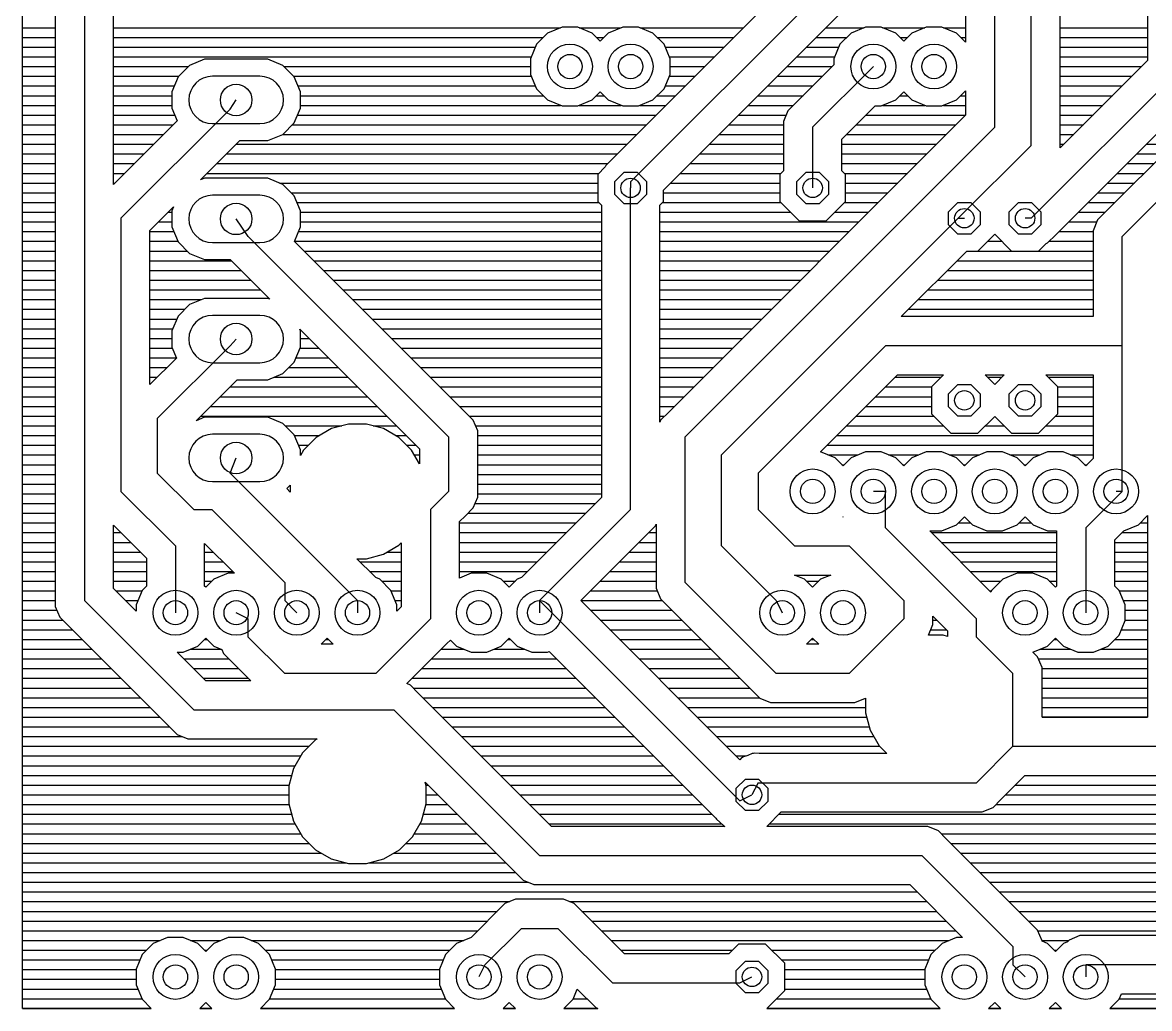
# Model space of a CAD drawing. Extents: x 1 to 104, y 1 to 79.
# Drawn here: x 1.22 to 48.39, y 1.22 to 42.48 of the extents above; entities that cross this region are included whole.
import ezdxf

# ---------------------------------------------------------------- set-up
doc = ezdxf.new("R2010")
doc.units = 0
for name, color, linetype in [('16', 174, 'CONTINUOUS'), ('17', 94, 'CONTINUOUS'), ('44', 250, 'CONTINUOUS')]:
    doc.layers.add(name, color=color, linetype=linetype)

# ---------------------------------------------------------------- blocks, each defined once
blk = doc.blocks.new('ROUNDP')
blk.add_circle((0, 0), 0.5)
blk = doc.blocks.new('OCTAGONP')
blk.add_lwpolyline([(-0.5, -0.2071), (-0.5, 0.2071), (-0.2071, 0.5), (0.2071, 0.5), (0.5, 0.2071), (0.5, -0.2071), (0.2071, -0.5), (-0.2071, -0.5)], close=True)
blk = doc.blocks.new('LONGP100')
blk.add_lwpolyline([(-0.5, -0.5), (0.5, -0.5, 1), (0.5, 0.5), (-0.5, 0.5, 1)], format="xyb", close=True)

msp = doc.modelspace()

# ---------------------------------------------------------------- linework, layer by layer
at = {"layer": '16'}
for p, q in [((1.2192, 1.2192), (1.2192, 78.7808)), ((2.5908, 68.8225), (2.5908, 18.0455)), ((3.81, 68.58), (3.81, 18.288)), ((5.0292, 35.7094), (5.0292, 68.075)), ((48.3108, 54.7643), (48.3108, 40.891)), ((40.6908, 54.3445), (40.6908, 41.6541)), ((41.91, 38.1), (41.91, 54.102)), ((43.434, 37.338), (43.434, 52.578)), ((44.6532, 37.2334), (44.6532, 52.073)), ((37.6428, 48.511), (25.9794, 36.8476)), ((60.5028, 48.511), (46.5534, 34.5616)), ((26.67, 35.814), (38.862, 48.006)), ((47.244, 33.528), (61.722, 48.006)), ((28.0416, 35.4614), (39.8956, 47.3154)), ((1.2192, 42.2656), (2.5908, 42.2656)), ((5.0292, 42.2656), (23.7403, 42.2656)), ((23.1948, 42.0396), (22.7304, 41.5752)), ((23.8016, 42.291), (23.1948, 42.0396)), ((24.4584, 42.291), (23.8016, 42.291)), ((25.0652, 42.0396), (24.4584, 42.291)), ((24.5197, 42.2656), (26.2803, 42.2656)), ((25.4, 41.7049), (25.0652, 42.0396)), ((25.7348, 42.0396), (25.4, 41.7049)), ((26.3416, 42.291), (25.7348, 42.0396)), ((26.9984, 42.291), (26.3416, 42.291)), ((27.6052, 42.0396), (26.9984, 42.291)), ((27.0597, 42.2656), (31.3974, 42.2656)), ((28.0696, 41.5752), (27.6052, 42.0396)), ((34.8458, 42.2656), (36.4403, 42.2656)), ((35.8948, 42.0396), (35.4304, 41.5752)), ((36.5016, 42.291), (35.8948, 42.0396)), ((37.1584, 42.291), (36.5016, 42.291)), ((37.7652, 42.0396), (37.1584, 42.291)), ((37.2197, 42.2656), (38.9803, 42.2656)), ((38.1, 41.7049), (37.7652, 42.0396)), ((38.4348, 42.0396), (38.1, 41.7049)), ((39.0416, 42.291), (38.4348, 42.0396)), ((39.6984, 42.291), (39.0416, 42.291)), ((40.3052, 42.0396), (39.6984, 42.291)), ((39.7597, 42.2656), (40.6908, 42.2656)), ((40.6908, 41.6541), (40.3052, 42.0396)), ((44.6532, 42.2656), (48.3108, 42.2656)), ((1.2192, 41.8592), (2.5908, 41.8592)), ((5.0292, 41.8592), (23.0143, 41.8592)), ((22.7304, 41.5752), (22.479, 40.9684)), ((25.2457, 41.8592), (25.5543, 41.8592)), ((27.7857, 41.8592), (30.991, 41.8592)), ((28.321, 40.9684), (28.0696, 41.5752)), ((34.4394, 41.8592), (35.7143, 41.8592)), ((35.4304, 41.5752), (35.179, 40.9684)), ((37.9457, 41.8592), (38.2543, 41.8592)), ((40.4857, 41.8592), (40.6908, 41.8592)), ((44.6532, 41.8592), (48.3108, 41.8592)), ((1.2192, 41.4528), (2.5908, 41.4528)), ((1.2192, 41.0464), (2.5908, 41.0464)), ((5.0292, 41.4528), (22.6796, 41.4528)), ((5.0292, 41.0464), (22.5113, 41.0464)), ((28.1204, 41.4528), (30.5846, 41.4528)), ((28.2887, 41.0464), (30.1782, 41.0464)), ((33.6266, 41.0464), (35.2113, 41.0464)), ((34.033, 41.4528), (35.3796, 41.4528)), ((44.6532, 41.4528), (48.3108, 41.4528)), ((44.6532, 41.0464), (48.3108, 41.0464)), ((1.2192, 40.64), (2.5908, 40.64)), ((5.0292, 40.64), (8.1597, 40.64)), ((8.2054, 40.6857), (7.7267, 40.207)), ((8.8309, 40.9448), (8.2054, 40.6857)), ((11.4891, 40.9448), (8.8309, 40.9448)), ((12.1146, 40.6857), (11.4891, 40.9448)), ((12.5933, 40.207), (12.1146, 40.6857)), ((12.1603, 40.64), (22.479, 40.64)), ((22.479, 40.9684), (22.479, 40.3116)), ((28.321, 40.3116), (28.321, 40.9684)), ((28.321, 40.64), (29.7718, 40.64)), ((33.2202, 40.64), (35.1058, 40.64)), ((35.179, 40.7132), (33.2564, 38.7906)), ((36.83, 40.64), (34.29, 38.1)), ((35.179, 40.9684), (35.179, 40.7132)), ((48.3108, 40.891), (44.6532, 37.2334)), ((44.6532, 40.64), (48.0598, 40.64)), ((1.2192, 40.2336), (2.5908, 40.2336)), ((5.0292, 40.2336), (7.7533, 40.2336)), ((7.7267, 40.207), (7.4676, 39.5815)), ((12.5667, 40.2336), (22.5113, 40.2336)), ((12.8524, 39.5815), (12.5933, 40.207)), ((22.479, 40.3116), (22.7304, 39.7048)), ((28.0696, 39.7048), (28.321, 40.3116)), ((28.2887, 40.2336), (29.3654, 40.2336)), ((32.8138, 40.2336), (34.6994, 40.2336)), ((49.53, 40.386), (43.434, 34.29)), ((44.6532, 40.2336), (47.6534, 40.2336)), ((1.2192, 39.8272), (2.5908, 39.8272)), ((5.0292, 39.8272), (7.5694, 39.8272)), ((12.7506, 39.8272), (22.6796, 39.8272)), ((22.7304, 39.7048), (23.1948, 39.2403)), ((27.6052, 39.2403), (28.0696, 39.7048)), ((28.1204, 39.8272), (28.959, 39.8272)), ((32.4074, 39.8272), (34.293, 39.8272)), ((40.3052, 39.2403), (40.6908, 39.6259)), ((40.6908, 39.6259), (40.6908, 38.605)), ((44.6532, 39.8272), (47.247, 39.8272)), ((1.2192, 39.4208), (2.5908, 39.4208)), ((5.0292, 39.4208), (7.4676, 39.4208)), ((7.4676, 39.5815), (7.4676, 38.9045)), ((9.906, 38.862), (10.16, 39.243)), ((12.8524, 38.9045), (12.8524, 39.5815)), ((12.8524, 39.4208), (23.0143, 39.4208)), ((23.1948, 39.2403), (23.8016, 38.989)), ((24.4584, 38.989), (25.0652, 39.2403)), ((25.0652, 39.2403), (25.4, 39.5751)), ((25.2457, 39.4208), (25.5543, 39.4208)), ((25.4, 39.5751), (25.7348, 39.2403)), ((25.7348, 39.2403), (26.3416, 38.989)), ((26.9984, 38.989), (27.6052, 39.2403)), ((27.7857, 39.4208), (28.5526, 39.4208)), ((32.001, 39.4208), (33.8866, 39.4208)), ((37.1584, 38.989), (37.7652, 39.2403)), ((37.7652, 39.2403), (38.1, 39.5751)), ((37.9457, 39.4208), (38.2543, 39.4208)), ((38.1, 39.5751), (38.4348, 39.2403)), ((38.4348, 39.2403), (39.0416, 38.989)), ((39.6984, 38.989), (40.3052, 39.2403)), ((40.4857, 39.4208), (40.6908, 39.4208)), ((44.4676, 33.5994), (50.2206, 39.3524)), ((44.6532, 39.4208), (46.8406, 39.4208)), ((1.2192, 39.0144), (2.5908, 39.0144)), ((5.0292, 39.0144), (7.4676, 39.0144)), ((9.906, 38.862), (5.334, 34.29)), ((7.4676, 38.9045), (7.6892, 38.3694)), ((12.5933, 38.279), (12.8524, 38.9045)), ((12.8524, 39.0144), (23.7403, 39.0144)), ((23.8016, 38.989), (24.4584, 38.989)), ((24.5197, 39.0144), (26.2803, 39.0144)), ((26.3416, 38.989), (26.9984, 38.989)), ((27.0597, 39.0144), (28.1462, 39.0144)), ((31.5946, 39.0144), (33.4802, 39.0144)), ((33.2564, 38.7906), (33.0708, 38.3425)), ((35.5092, 37.595), (36.9032, 38.989)), ((36.9032, 38.989), (37.1584, 38.989)), ((37.2197, 39.0144), (38.9803, 39.0144)), ((39.0416, 38.989), (39.6984, 38.989)), ((39.7597, 39.0144), (40.6908, 39.0144)), ((44.6532, 39.0144), (46.4342, 39.0144)), ((1.2192, 38.608), (2.5908, 38.608)), ((5.0292, 38.608), (7.5904, 38.608)), ((7.6892, 38.3694), (5.0292, 35.7094)), ((12.1146, 37.8003), (12.5933, 38.279)), ((12.7296, 38.608), (27.7398, 38.608)), ((40.6908, 38.605), (28.2654, 26.1796)), ((31.1882, 38.608), (33.1808, 38.608)), ((33.0708, 38.3425), (33.0708, 36.2805)), ((36.5222, 38.608), (40.6908, 38.608)), ((44.6532, 38.608), (46.0278, 38.608)), ((1.2192, 38.2016), (2.5908, 38.2016)), ((1.2192, 37.7952), (2.5908, 37.7952)), ((5.0292, 38.2016), (7.5214, 38.2016)), ((5.0292, 37.7952), (7.115, 37.7952)), ((11.4891, 37.5412), (12.1146, 37.8003)), ((12.1023, 37.7952), (26.927, 37.7952)), ((12.5159, 38.2016), (27.3334, 38.2016)), ((28.956, 25.146), (41.91, 38.1)), ((30.3754, 37.7952), (33.0708, 37.7952)), ((30.7818, 38.2016), (33.0708, 38.2016)), ((34.29, 38.1), (34.29, 35.56)), ((35.7094, 37.7952), (39.881, 37.7952)), ((36.1158, 38.2016), (40.2874, 38.2016)), ((44.6532, 38.2016), (45.6214, 38.2016)), ((44.6532, 37.7952), (45.215, 37.7952)), ((1.2192, 37.3888), (2.5908, 37.3888)), ((5.0292, 37.3888), (6.7086, 37.3888)), ((8.6665, 35.8983), (10.3094, 37.5412)), ((10.157, 37.3888), (26.5206, 37.3888)), ((10.3094, 37.5412), (11.4891, 37.5412)), ((29.969, 37.3888), (33.0708, 37.3888)), ((35.5092, 36.2805), (35.5092, 37.595)), ((35.5092, 37.3888), (39.4746, 37.3888)), ((40.386, 34.29), (43.434, 37.338)), ((44.6532, 37.3888), (44.8086, 37.3888)), ((48.257, 37.3888), (49.3806, 37.3888)), ((1.2192, 36.9824), (2.5908, 36.9824)), ((5.0292, 36.9824), (6.3022, 36.9824)), ((9.7506, 36.9824), (26.1142, 36.9824)), ((25.9794, 36.8476), (25.6364, 36.5046)), ((25.9794, 36.8476), (25.9794, 36.8476)), ((29.5626, 36.9824), (33.0708, 36.9824)), ((35.5092, 36.9824), (39.0682, 36.9824)), ((47.8506, 36.9824), (48.9742, 36.9824)), ((1.2192, 36.576), (2.5908, 36.576)), ((5.0292, 36.576), (5.8958, 36.576)), ((9.3442, 36.576), (25.7078, 36.576)), ((25.6092, 36.4389), (25.2984, 36.1281)), ((25.6364, 36.5046), (25.6092, 36.4389)), ((29.1562, 36.576), (33.0708, 36.576)), ((35.5092, 36.576), (38.6618, 36.576)), ((47.4442, 36.576), (48.5678, 36.576)), ((1.2192, 36.1696), (2.5908, 36.1696)), ((5.0292, 36.1696), (5.4894, 36.1696)), ((8.8309, 35.9664), (8.6665, 35.8983)), ((11.4891, 35.9664), (8.8309, 35.9664)), ((8.9378, 36.1696), (25.3399, 36.1696)), ((12.1146, 35.7073), (11.4891, 35.9664)), ((25.2984, 36.1281), (25.2984, 34.9919)), ((28.7498, 36.1696), (32.9599, 36.1696)), ((33.0708, 36.2805), (32.9184, 36.1281)), ((32.9184, 36.1281), (32.9184, 34.9919)), ((35.6616, 36.1281), (35.5092, 36.2805)), ((35.6201, 36.1696), (38.2554, 36.1696)), ((35.6616, 34.9919), (35.6616, 36.1281)), ((47.0378, 36.1696), (48.1614, 36.1696)), ((1.2192, 35.7632), (2.5908, 35.7632)), ((5.0292, 35.7632), (5.083, 35.7632)), ((11.9797, 35.7632), (25.2984, 35.7632)), ((12.5933, 35.2286), (12.1146, 35.7073)), ((26.67, 35.814), (26.67, 35.56)), ((26.67, 22.098), (26.67, 35.56)), ((28.0416, 34.9919), (28.0416, 35.4614)), ((28.3434, 35.7632), (32.9184, 35.7632)), ((35.6616, 35.7632), (37.849, 35.7632)), ((46.6314, 35.7632), (47.755, 35.7632)), ((1.2192, 35.3568), (2.5908, 35.3568)), ((1.2192, 34.9504), (2.5908, 34.9504)), ((12.4651, 35.3568), (25.2984, 35.3568)), ((12.8524, 34.6031), (12.5933, 35.2286)), ((12.7085, 34.9504), (25.3399, 34.9504)), ((25.2984, 34.9919), (25.4508, 34.8395)), ((27.8892, 34.8395), (28.0416, 34.9919)), ((28.0001, 34.9504), (32.9599, 34.9504)), ((28.0416, 35.3568), (32.9184, 35.3568)), ((32.9184, 34.9919), (33.7219, 34.1884)), ((34.8581, 34.1884), (35.6616, 34.9919)), ((35.6201, 34.9504), (37.0362, 34.9504)), ((35.6616, 35.3568), (37.4426, 35.3568)), ((45.8186, 34.9504), (46.9422, 34.9504)), ((46.225, 35.3568), (47.3486, 35.3568)), ((1.2192, 34.544), (2.5908, 34.544)), ((6.5532, 33.785), (7.5357, 34.7675)), ((7.3122, 34.544), (7.4676, 34.544)), ((7.5357, 34.7675), (7.4676, 34.6031)), ((7.4676, 34.6031), (7.4676, 33.9261)), ((12.8524, 33.9261), (12.8524, 34.6031)), ((12.8524, 34.544), (25.4508, 34.544)), ((25.4508, 34.8395), (25.4508, 22.603)), ((27.8892, 25.7564), (27.8892, 34.8395)), ((27.8892, 34.544), (33.3663, 34.544)), ((35.2137, 34.544), (36.6298, 34.544)), ((45.4122, 34.544), (46.5358, 34.544)), ((46.5534, 34.5616), (46.2104, 34.2186)), ((1.2192, 34.1376), (2.5908, 34.1376)), ((5.334, 34.29), (5.334, 22.86)), ((6.9058, 34.1376), (7.4676, 34.1376)), ((10.668, 33.528), (10.16, 34.2646)), ((12.8524, 34.1376), (25.4508, 34.1376)), ((27.8892, 34.1376), (36.2234, 34.1376)), ((30.48, 24.384), (40.386, 34.29)), ((33.7219, 34.1884), (34.8581, 34.1884)), ((40.386, 34.29), (40.64, 34.29)), ((43.434, 34.29), (43.18, 34.29)), ((45.0058, 34.1376), (46.1769, 34.1376)), ((46.2104, 34.2186), (46.0248, 33.7705)), ((1.2192, 33.7312), (2.5908, 33.7312)), ((6.5532, 27.3274), (6.5532, 33.785)), ((6.5532, 33.7312), (7.5483, 33.7312)), ((7.4676, 33.9261), (7.7267, 33.3006)), ((10.668, 33.528), (19.05, 25.146)), ((12.601, 33.3192), (12.8524, 33.9261)), ((12.7717, 33.7312), (25.4508, 33.7312)), ((27.8892, 33.7312), (35.817, 33.7312)), ((41.2081, 32.9184), (41.91, 33.6203)), ((41.91, 33.6203), (42.6119, 32.9184)), ((44.1246, 33.2564), (44.4676, 33.5994)), ((44.4676, 33.5994), (44.4676, 33.5994)), ((44.5994, 33.7312), (46.0248, 33.7312)), ((46.0248, 33.7705), (46.0248, 30.1752)), ((47.244, 28.956), (47.244, 33.528)), ((1.2192, 33.3248), (2.5908, 33.3248)), ((6.5532, 33.3248), (7.7167, 33.3248)), ((7.7267, 33.3006), (8.2054, 32.8219)), ((20.0836, 25.8366), (12.601, 33.3192)), ((12.6033, 33.3248), (25.4508, 33.3248)), ((27.8892, 33.3248), (35.4106, 33.3248)), ((41.6145, 33.3248), (42.2055, 33.3248)), ((43.7481, 32.9184), (44.0589, 33.2292)), ((44.0589, 33.2292), (44.1246, 33.2564)), ((44.193, 33.3248), (46.0248, 33.3248)), ((1.2192, 32.9184), (2.5908, 32.9184)), ((6.5532, 32.9184), (8.1089, 32.9184)), ((8.2054, 32.8219), (8.8309, 32.5628)), ((8.8309, 32.5628), (9.909, 32.5628)), ((9.909, 32.5628), (11.5668, 30.905)), ((13.0018, 32.9184), (25.4508, 32.9184)), ((27.8892, 32.9184), (35.0042, 32.9184)), ((37.9954, 30.1752), (40.7386, 32.9184)), ((40.7386, 32.9184), (41.2081, 32.9184)), ((41.2081, 32.9184), (42.6119, 32.9184)), ((42.6119, 32.9184), (43.7481, 32.9184)), ((43.7481, 32.9184), (46.0248, 32.9184)), ((1.2192, 32.512), (2.5908, 32.512)), ((1.2192, 32.1056), (2.5908, 32.1056)), ((6.5532, 32.512), (9.9598, 32.512)), ((6.5532, 32.1056), (10.3662, 32.1056)), ((13.4082, 32.512), (25.4508, 32.512)), ((13.8146, 32.1056), (25.4508, 32.1056)), ((27.8892, 32.512), (34.5978, 32.512)), ((27.8892, 32.1056), (34.1914, 32.1056)), ((39.9258, 32.1056), (46.0248, 32.1056)), ((40.3322, 32.512), (46.0248, 32.512)), ((1.2192, 31.6992), (2.5908, 31.6992)), ((6.5532, 31.6992), (10.7726, 31.6992)), ((14.221, 31.6992), (25.4508, 31.6992)), ((27.8892, 31.6992), (33.785, 31.6992)), ((39.5194, 31.6992), (46.0248, 31.6992)), ((1.2192, 31.2928), (2.5908, 31.2928)), ((6.5532, 31.2928), (11.179, 31.2928)), ((14.6274, 31.2928), (25.4508, 31.2928)), ((27.8892, 31.2928), (33.3786, 31.2928)), ((39.113, 31.2928), (46.0248, 31.2928)), ((1.2192, 30.8864), (2.5908, 30.8864)), ((6.5532, 30.8864), (8.7083, 30.8864)), ((8.2054, 30.6781), (7.7267, 30.1994)), ((8.8309, 30.9372), (8.2054, 30.6781)), ((11.4891, 30.9372), (8.8309, 30.9372)), ((11.5668, 30.905), (11.4891, 30.9372)), ((15.0338, 30.8864), (25.4508, 30.8864)), ((27.8892, 30.8864), (32.9722, 30.8864)), ((38.7066, 30.8864), (46.0248, 30.8864)), ((1.2192, 30.48), (2.5908, 30.48)), ((6.5532, 30.48), (8.0073, 30.48)), ((7.7267, 30.1994), (7.4676, 29.5739)), ((15.4402, 30.48), (25.4508, 30.48)), ((27.8892, 30.48), (32.5658, 30.48)), ((38.3002, 30.48), (46.0248, 30.48)), ((1.2192, 30.0736), (2.5908, 30.0736)), ((6.5532, 30.0736), (7.6746, 30.0736)), ((15.8466, 30.0736), (25.4508, 30.0736)), ((27.8892, 30.0736), (32.1594, 30.0736)), ((46.0248, 30.1752), (37.9954, 30.1752)), ((1.2192, 29.6672), (2.5908, 29.6672)), ((1.2192, 29.2608), (2.5908, 29.2608)), ((6.5532, 29.6672), (7.5062, 29.6672)), ((6.5532, 29.2608), (7.4676, 29.2608)), ((7.4676, 29.5739), (7.4676, 28.8969)), ((12.8524, 29.5739), (12.8202, 29.6516)), ((12.8202, 29.6516), (17.8308, 24.641)), ((12.8524, 28.8969), (12.8524, 29.5739)), ((12.8524, 29.2608), (13.211, 29.2608)), ((16.253, 29.6672), (25.4508, 29.6672)), ((16.6594, 29.2608), (25.4508, 29.2608)), ((27.8892, 29.6672), (31.753, 29.6672)), ((27.8892, 29.2608), (31.3466, 29.2608)), ((1.2192, 28.8544), (2.5908, 28.8544)), ((6.5532, 28.8544), (7.4852, 28.8544)), ((9.906, 28.956), (6.858, 25.908)), ((7.4676, 28.8969), (7.6595, 28.4337)), ((9.906, 28.956), (10.16, 29.2354)), ((12.5933, 28.2714), (12.8524, 28.8969)), ((12.8348, 28.8544), (13.6174, 28.8544)), ((17.0658, 28.8544), (25.4508, 28.8544)), ((27.8892, 28.8544), (30.9402, 28.8544)), ((37.338, 28.956), (32.004, 23.622)), ((47.244, 28.956), (37.338, 28.956)), ((47.244, 22.86), (47.244, 28.956)), ((1.2192, 28.448), (2.5908, 28.448)), ((6.5532, 28.448), (7.6535, 28.448)), ((7.6595, 28.4337), (6.5532, 27.3274)), ((12.6665, 28.448), (14.0238, 28.448)), ((17.4722, 28.448), (25.4508, 28.448)), ((27.8892, 28.448), (30.5338, 28.448)), ((1.2192, 28.0416), (2.5908, 28.0416)), ((6.5532, 28.0416), (7.2674, 28.0416)), ((12.1146, 27.7927), (12.5933, 28.2714)), ((12.3635, 28.0416), (14.4302, 28.0416)), ((17.8786, 28.0416), (25.4508, 28.0416)), ((27.8892, 28.0416), (30.1274, 28.0416)), ((1.2192, 27.6352), (2.5908, 27.6352)), ((6.5532, 27.6352), (6.861, 27.6352)), ((8.4931, 25.8189), (10.2078, 27.5336)), ((10.2078, 27.5336), (11.4891, 27.5336)), ((11.4891, 27.5336), (12.1146, 27.7927)), ((11.7344, 27.6352), (14.8366, 27.6352)), ((18.285, 27.6352), (25.4508, 27.6352)), ((27.8892, 27.6352), (29.721, 27.6352)), ((34.6172, 24.511), (37.843, 27.7368)), ((37.7414, 27.6352), (39.6655, 27.6352)), ((37.843, 27.7368), (39.7671, 27.7368)), ((39.7671, 27.7368), (39.2684, 27.2381)), ((41.91, 27.3397), (41.5129, 27.7368)), ((41.5129, 27.7368), (42.3071, 27.7368)), ((41.6145, 27.6352), (42.2055, 27.6352)), ((42.3071, 27.7368), (41.91, 27.3397)), ((44.5516, 27.2381), (44.0529, 27.7368)), ((44.0529, 27.7368), (46.0248, 27.7368)), ((44.1545, 27.6352), (46.0248, 27.6352)), ((46.0248, 27.7368), (46.0248, 24.2297)), ((1.2192, 27.2288), (2.5908, 27.2288)), ((9.903, 27.2288), (15.243, 27.2288)), ((18.6914, 27.2288), (25.4508, 27.2288)), ((27.8892, 27.2288), (29.3146, 27.2288)), ((37.335, 27.2288), (39.2684, 27.2288)), ((39.2684, 27.2381), (39.2684, 26.1019)), ((44.5516, 26.1019), (44.5516, 27.2381)), ((44.5516, 27.2288), (46.0248, 27.2288)), ((1.2192, 26.8224), (2.5908, 26.8224)), ((1.2192, 26.416), (2.5908, 26.416)), ((9.0902, 26.416), (16.0558, 26.416)), ((9.4966, 26.8224), (15.6494, 26.8224)), ((19.0978, 26.8224), (25.4508, 26.8224)), ((19.5042, 26.416), (25.4508, 26.416)), ((27.8892, 26.8224), (28.9082, 26.8224)), ((27.8892, 26.416), (28.5018, 26.416)), ((36.5222, 26.416), (39.2684, 26.416)), ((36.9286, 26.8224), (39.2684, 26.8224)), ((44.5516, 26.8224), (46.0248, 26.8224)), ((44.5516, 26.416), (46.0248, 26.416)), ((1.2192, 26.0096), (2.5908, 26.0096)), ((8.8309, 25.9588), (8.4931, 25.8189)), ((8.6838, 26.0096), (16.4622, 26.0096)), ((11.4891, 25.9588), (8.8309, 25.9588)), ((12.1146, 25.6997), (11.4891, 25.9588)), ((19.9106, 26.0096), (25.4508, 26.0096)), ((27.8892, 26.0096), (28.0954, 26.0096)), ((28.2654, 26.1796), (27.9224, 25.8366)), ((36.1158, 26.0096), (39.3607, 26.0096)), ((39.2684, 26.1019), (40.0719, 25.2984)), ((41.2081, 25.2984), (41.91, 26.0003)), ((41.91, 26.0003), (42.6119, 25.2984)), ((43.7481, 25.2984), (44.5516, 26.1019)), ((44.4593, 26.0096), (46.0248, 26.0096)), ((1.2192, 25.6032), (2.5908, 25.6032)), ((6.858, 25.908), (6.858, 23.622)), ((12.5933, 25.221), (12.1146, 25.6997)), ((12.2111, 25.6032), (14.5852, 25.6032)), ((14.1518, 25.4871), (13.509, 25.1159)), ((14.8688, 25.6792), (14.1518, 25.4871)), ((15.6112, 25.6792), (14.8688, 25.6792)), ((16.3282, 25.4871), (15.6112, 25.6792)), ((15.8948, 25.6032), (16.8686, 25.6032)), ((16.971, 25.1159), (16.3282, 25.4871)), ((20.2692, 25.3885), (20.0836, 25.8366)), ((20.1803, 25.6032), (25.4508, 25.6032)), ((27.9224, 25.8366), (27.8892, 25.7564)), ((35.7094, 25.6032), (39.7671, 25.6032)), ((41.5129, 25.6032), (42.3071, 25.6032)), ((44.0529, 25.6032), (46.0248, 25.6032)), ((1.2192, 25.1968), (2.5908, 25.1968)), ((12.8524, 24.5955), (12.5933, 25.221)), ((12.6033, 25.1968), (13.6491, 25.1968)), ((13.509, 25.1159), (12.9841, 24.591)), ((16.8309, 25.1968), (17.275, 25.1968)), ((17.4959, 24.591), (16.971, 25.1159)), ((19.05, 25.146), (19.05, 22.86)), ((20.2692, 22.6175), (20.2692, 25.3885)), ((20.2692, 25.1968), (25.4508, 25.1968)), ((28.956, 19.05), (28.956, 25.146)), ((35.303, 25.1968), (46.0248, 25.1968)), ((40.0719, 25.2984), (41.2081, 25.2984)), ((42.6119, 25.2984), (43.7481, 25.2984)), ((1.2192, 24.7904), (2.5908, 24.7904)), ((12.7717, 24.7904), (13.1835, 24.7904)), ((12.8524, 24.3629), (12.8524, 24.5955)), ((12.9841, 24.591), (12.8524, 24.3629)), ((17.2965, 24.7904), (17.6814, 24.7904)), ((17.8308, 24.011), (17.4959, 24.591)), ((17.8308, 24.641), (17.8308, 24.011)), ((20.2692, 24.7904), (25.4508, 24.7904)), ((34.8966, 24.7904), (46.0248, 24.7904)), ((1.2192, 24.384), (2.5908, 24.384)), ((9.906, 23.622), (10.16, 24.257)), ((12.8524, 24.384), (12.8646, 24.384)), ((17.6154, 24.384), (17.8308, 24.384)), ((20.2692, 24.384), (25.4508, 24.384)), ((30.48, 20.574), (30.48, 24.384)), ((34.6184, 24.511), (34.6172, 24.511)), ((35.2252, 24.2596), (34.6184, 24.511)), ((34.925, 24.384), (36.195, 24.384)), ((35.56, 23.9249), (35.2252, 24.2596)), ((35.8948, 24.2596), (35.56, 23.9249)), ((36.5016, 24.511), (35.8948, 24.2596)), ((37.1584, 24.511), (36.5016, 24.511)), ((37.7652, 24.2596), (37.1584, 24.511)), ((37.465, 24.384), (38.735, 24.384)), ((38.1, 23.9249), (37.7652, 24.2596)), ((38.4348, 24.2596), (38.1, 23.9249)), ((39.0416, 24.511), (38.4348, 24.2596)), ((39.6984, 24.511), (39.0416, 24.511)), ((40.3052, 24.2596), (39.6984, 24.511)), ((40.005, 24.384), (41.275, 24.384)), ((40.64, 23.9249), (40.3052, 24.2596)), ((40.9748, 24.2596), (40.64, 23.9249)), ((41.5816, 24.511), (40.9748, 24.2596)), ((42.2384, 24.511), (41.5816, 24.511)), ((42.8452, 24.2596), (42.2384, 24.511)), ((42.545, 24.384), (43.815, 24.384)), ((43.18, 23.9249), (42.8452, 24.2596)), ((43.5148, 24.2596), (43.18, 23.9249)), ((44.1216, 24.511), (43.5148, 24.2596)), ((44.7784, 24.511), (44.1216, 24.511)), ((45.3852, 24.2596), (44.7784, 24.511)), ((45.085, 24.384), (46.0248, 24.384)), ((45.72, 23.9249), (45.3852, 24.2596)), ((46.0248, 24.2297), (45.72, 23.9249)), ((1.2192, 23.9776), (2.5908, 23.9776)), ((6.858, 23.622), (8.382, 22.098)), ((9.906, 23.622), (15.24, 18.288)), ((20.2692, 23.9776), (25.4508, 23.9776)), ((32.004, 23.622), (32.004, 22.098)), ((35.5073, 23.9776), (35.6127, 23.9776)), ((38.0473, 23.9776), (38.1527, 23.9776)), ((40.5873, 23.9776), (40.6927, 23.9776)), ((43.1273, 23.9776), (43.2327, 23.9776)), ((45.6673, 23.9776), (45.7727, 23.9776)), ((1.2192, 23.5712), (2.5908, 23.5712)), ((1.2192, 23.1648), (2.5908, 23.1648)), ((12.2763, 22.9759), (12.4208, 23.1205)), ((12.4208, 23.1205), (12.4208, 22.8314)), ((20.2692, 23.5712), (25.4508, 23.5712)), ((20.2692, 23.1648), (25.4508, 23.1648)), ((1.2192, 22.7584), (2.5908, 22.7584)), ((5.334, 22.86), (7.62, 20.574)), ((12.4208, 22.8314), (12.2763, 22.9759)), ((19.05, 22.86), (18.288, 22.098)), ((20.2692, 22.7584), (25.4508, 22.7584)), ((37.338, 22.86), (36.83, 22.86)), ((37.338, 21.336), (37.338, 22.86)), ((47.244, 22.86), (45.72, 21.336)), ((47.244, 22.86), (46.99, 22.86)), ((1.2192, 22.352), (2.5908, 22.352)), ((19.7406, 21.8264), (20.0836, 22.1694)), ((20.0836, 22.1694), (20.2692, 22.6175)), ((20.1592, 22.352), (25.1998, 22.352)), ((25.4508, 22.603), (22.1694, 19.3216)), ((1.2192, 21.9456), (2.5908, 21.9456)), ((8.382, 22.098), (9.144, 22.098)), ((9.144, 22.098), (12.192, 19.05)), ((18.288, 22.098), (18.288, 17.526)), ((19.5072, 21.593), (19.7406, 21.8264)), ((19.8598, 21.9456), (24.7934, 21.9456)), ((22.86, 18.288), (26.67, 22.098)), ((32.004, 22.098), (33.528, 20.574)), ((35.5581, 21.7932), (35.56, 21.7951)), ((35.5619, 21.7932), (35.5581, 21.7932)), ((35.56, 21.7951), (35.5619, 21.7932)), ((40.3052, 21.4604), (40.64, 21.7951)), ((40.64, 21.7951), (40.9748, 21.4604)), ((42.8452, 21.4604), (43.18, 21.7951)), ((43.18, 21.7951), (43.5148, 21.4604)), ((47.9252, 21.4604), (48.3108, 21.8459)), ((48.3108, 21.8459), (48.3108, 13.4112)), ((1.2192, 21.5392), (2.5908, 21.5392)), ((5.0292, 18.793), (5.0292, 21.4406)), ((5.0292, 21.4406), (6.4008, 20.069)), ((19.5072, 19.2304), (19.5072, 21.593)), ((19.5072, 21.5392), (24.387, 21.5392)), ((24.5842, 18.288), (27.7036, 21.4074)), ((27.7036, 21.4074), (27.7368, 21.4876)), ((27.7368, 21.4876), (27.7368, 18.8075)), ((41.148, 17.526), (37.338, 21.336)), ((39.6984, 21.209), (40.3052, 21.4604)), ((40.3841, 21.5392), (40.8959, 21.5392)), ((40.9748, 21.4604), (41.5816, 21.209)), ((42.2384, 21.209), (42.8452, 21.4604)), ((42.9241, 21.5392), (43.4359, 21.5392)), ((43.5148, 21.4604), (44.1216, 21.209)), ((45.72, 21.336), (45.72, 17.78)), ((47.3184, 21.209), (47.9252, 21.4604)), ((48.0041, 21.5392), (48.3108, 21.5392)), ((1.2192, 21.1328), (2.5908, 21.1328)), ((5.0292, 21.1328), (5.337, 21.1328)), ((19.5072, 21.1328), (23.9806, 21.1328)), ((27.429, 21.1328), (27.7368, 21.1328)), ((41.7518, 18.6464), (39.1892, 21.209)), ((39.1892, 21.209), (39.6984, 21.209)), ((39.2654, 21.1328), (44.5008, 21.1328)), ((41.5816, 21.209), (42.2384, 21.209)), ((44.1216, 21.209), (44.5008, 21.209)), ((44.5008, 21.209), (44.5008, 18.8957)), ((46.9392, 20.831), (47.3172, 21.209)), ((46.9392, 18.8957), (46.9392, 20.831)), ((47.241, 21.1328), (48.3108, 21.1328)), ((47.3172, 21.209), (47.3184, 21.209)), ((1.2192, 20.7264), (2.5908, 20.7264)), ((1.2192, 20.32), (2.5908, 20.32)), ((5.0292, 20.7264), (5.7434, 20.7264)), ((5.0292, 20.32), (6.1498, 20.32)), ((7.62, 20.574), (7.62, 17.78)), ((8.8392, 18.8957), (8.8392, 20.6786)), ((8.8392, 20.6786), (10.0868, 19.431)), ((8.8392, 20.32), (9.1978, 20.32)), ((16.3282, 20.2329), (16.971, 20.6041)), ((16.479, 20.32), (17.0688, 20.32)), ((16.971, 20.6041), (17.0688, 20.7019)), ((17.0688, 20.7019), (17.0688, 18.031)), ((19.5072, 20.7264), (23.5742, 20.7264)), ((19.5072, 20.32), (23.1678, 20.32)), ((26.6162, 20.32), (27.7368, 20.32)), ((27.0226, 20.7264), (27.7368, 20.7264)), ((32.766, 18.288), (30.48, 20.574)), ((33.528, 20.574), (35.814, 20.574)), ((35.814, 20.574), (38.1, 18.288)), ((39.6718, 20.7264), (44.5008, 20.7264)), ((40.0782, 20.32), (44.5008, 20.32)), ((46.9392, 20.7264), (48.3108, 20.7264)), ((46.9392, 20.32), (48.3108, 20.32)), ((1.2192, 19.9136), (2.5908, 19.9136)), ((5.0292, 19.9136), (6.4008, 19.9136)), ((6.4008, 20.069), (6.4008, 18.8957)), ((8.8392, 19.9136), (9.6042, 19.9136)), ((15.9306, 19.3216), (15.2114, 20.0408)), ((15.2114, 20.0408), (15.6112, 20.0408)), ((15.3386, 19.9136), (17.0688, 19.9136)), ((15.6112, 20.0408), (16.3282, 20.2329)), ((19.5072, 19.9136), (22.7614, 19.9136)), ((26.2098, 19.9136), (27.7368, 19.9136)), ((40.4846, 19.9136), (44.5008, 19.9136)), ((46.9392, 19.9136), (48.3108, 19.9136)), ((1.2192, 19.5072), (2.5908, 19.5072)), ((5.0292, 19.5072), (6.4008, 19.5072)), ((8.8392, 19.5072), (10.0106, 19.5072)), ((9.8316, 19.431), (9.2248, 19.1796)), ((10.0868, 19.431), (9.8316, 19.431)), ((15.745, 19.5072), (17.0688, 19.5072)), ((19.5072, 19.5072), (22.355, 19.5072)), ((19.9916, 19.431), (19.5072, 19.2304)), ((20.6484, 19.431), (19.9916, 19.431)), ((21.2552, 19.1796), (20.6484, 19.431)), ((25.8034, 19.5072), (27.7368, 19.5072)), ((33.9552, 19.1796), (33.5324, 19.3548)), ((33.5324, 19.3548), (35.0476, 19.3548)), ((35.0476, 19.3548), (34.6248, 19.1796)), ((40.891, 19.5072), (44.5008, 19.5072)), ((42.8516, 19.431), (42.2448, 19.1796)), ((43.5084, 19.431), (42.8516, 19.431)), ((44.1152, 19.1796), (43.5084, 19.431)), ((46.9392, 19.5072), (48.3108, 19.5072)), ((1.2192, 19.1008), (2.5908, 19.1008)), ((5.0292, 19.1008), (6.4008, 19.1008)), ((6.4008, 18.8957), (6.2204, 18.7152)), ((8.8392, 19.1008), (9.1459, 19.1008)), ((8.89, 18.8449), (8.8392, 18.8957)), ((9.2248, 19.1796), (8.89, 18.8449)), ((12.192, 19.05), (12.192, 18.288)), ((16, 19.2522), (15.9306, 19.3216)), ((16.1752, 19.1796), (16, 19.2522)), ((16.6396, 18.7152), (16.1752, 19.1796)), ((16.2541, 19.1008), (17.0688, 19.1008)), ((21.59, 18.8449), (21.2552, 19.1796)), ((21.3341, 19.1008), (21.8459, 19.1008)), ((21.9248, 19.1796), (21.59, 18.8449)), ((22.1, 19.2522), (21.9248, 19.1796)), ((22.1694, 19.3216), (22.1, 19.2522)), ((25.397, 19.1008), (27.7368, 19.1008)), ((32.766, 15.24), (28.956, 19.05)), ((34.29, 18.8449), (33.9552, 19.1796)), ((34.0341, 19.1008), (34.5459, 19.1008)), ((34.6248, 19.1796), (34.29, 18.8449)), ((41.2974, 19.1008), (42.1659, 19.1008)), ((42.2448, 19.1796), (41.7803, 18.7152)), ((44.45, 18.8449), (44.1152, 19.1796)), ((44.1941, 19.1008), (44.5008, 19.1008)), ((44.5008, 18.8957), (44.45, 18.8449)), ((46.9392, 19.1008), (48.3108, 19.1008)), ((47.1196, 18.7152), (46.9392, 18.8957)), ((1.2192, 18.6944), (2.5908, 18.6944)), ((5.969, 17.8532), (5.0292, 18.793)), ((5.1278, 18.6944), (6.2117, 18.6944)), ((6.2204, 18.7152), (5.969, 18.1084)), ((16.891, 18.1084), (16.6396, 18.7152)), ((16.6483, 18.6944), (17.0688, 18.6944)), ((24.9906, 18.6944), (27.7836, 18.6944)), ((27.7368, 18.8075), (27.9224, 18.3594)), ((41.7038, 18.6944), (41.7717, 18.6944)), ((41.7803, 18.7152), (41.7518, 18.6464)), ((47.371, 18.1084), (47.1196, 18.7152)), ((47.1283, 18.6944), (48.3108, 18.6944)), ((1.2192, 18.288), (2.5908, 18.288)), ((2.5908, 18.0455), (2.7764, 17.5974)), ((3.81, 18.288), (8.382, 13.716)), ((5.5342, 18.288), (6.0434, 18.288)), ((5.969, 18.1084), (5.969, 17.8532)), ((12.192, 18.288), (12.7, 17.78)), ((15.24, 18.288), (15.24, 17.78)), ((16.8166, 18.288), (17.0688, 18.288)), ((16.891, 17.8532), (16.891, 18.1084)), ((17.0688, 18.031), (16.891, 17.8532)), ((22.86, 18.288), (31.242, 9.906)), ((22.86, 18.288), (22.86, 17.78)), ((31.242, 11.6302), (24.5842, 18.288)), ((24.5842, 18.288), (27.9938, 18.288)), ((27.9224, 18.3594), (31.7324, 14.5494)), ((32.766, 18.288), (33.02, 17.78)), ((38.1, 18.288), (38.1, 17.526)), ((47.2966, 18.288), (48.3108, 18.288)), ((47.371, 17.4516), (47.371, 18.1084)), ((1.2192, 17.8816), (2.6587, 17.8816)), ((1.2192, 17.4752), (2.8986, 17.4752)), ((2.7764, 17.5974), (3.1194, 17.2544)), ((5.9406, 17.8816), (5.969, 17.8816)), ((10.668, 17.526), (10.16, 17.78)), ((10.668, 16.764), (10.668, 17.526)), ((18.288, 17.526), (16.002, 15.24)), ((16.891, 17.8816), (16.9194, 17.8816)), ((24.9906, 17.8816), (28.4002, 17.8816)), ((25.397, 17.4752), (28.8066, 17.4752)), ((38.1, 17.526), (35.814, 15.24)), ((39.3192, 17.2835), (39.3192, 17.6306)), ((39.3192, 17.6306), (39.9288, 17.021)), ((39.3192, 17.4752), (39.4746, 17.4752)), ((41.148, 16.764), (41.148, 17.526)), ((47.371, 17.8816), (48.3108, 17.8816)), ((47.371, 17.4752), (48.3108, 17.4752)), ((1.2192, 17.0688), (3.305, 17.0688)), ((3.1194, 17.2544), (7.6914, 12.6824)), ((25.8034, 17.0688), (29.213, 17.0688)), ((39.1356, 16.8402), (39.3192, 17.2835)), ((39.2303, 17.0688), (39.881, 17.0688)), ((39.9288, 17.021), (39.9288, 16.7917)), ((47.1196, 16.8448), (47.371, 17.4516)), ((47.2124, 17.0688), (48.3108, 17.0688)), ((1.2192, 16.6624), (3.7114, 16.6624)), ((8.5552, 16.3803), (8.89, 16.7151)), ((8.8373, 16.6624), (8.9427, 16.6624)), ((8.89, 16.7151), (9.2248, 16.3803)), ((12.192, 15.24), (10.668, 16.764)), ((13.7141, 16.4592), (13.97, 16.7151)), ((13.9173, 16.6624), (14.0227, 16.6624)), ((13.97, 16.7151), (14.2259, 16.4592)), ((18.9786, 16.4924), (19.1257, 16.6395)), ((19.1257, 16.6395), (19.3848, 16.3803)), ((21.2552, 16.3803), (21.59, 16.7151)), ((21.5373, 16.6624), (21.6427, 16.6624)), ((21.59, 16.7151), (21.9248, 16.3803)), ((26.2098, 16.6624), (29.6194, 16.6624)), ((34.0341, 16.4592), (34.29, 16.7151)), ((34.2373, 16.6624), (34.3427, 16.6624)), ((34.29, 16.7151), (34.5459, 16.4592)), ((39.7479, 16.8402), (39.1356, 16.8402)), ((39.9288, 16.7917), (39.7479, 16.8402)), ((42.672, 15.24), (41.148, 16.764)), ((44.1152, 16.3803), (44.45, 16.7151)), ((44.3973, 16.6624), (44.5027, 16.6624)), ((44.45, 16.7151), (44.7848, 16.3803)), ((46.6552, 16.3803), (47.1196, 16.8448)), ((46.9373, 16.6624), (48.3108, 16.6624)), ((1.2192, 16.256), (4.1178, 16.256)), ((8.887, 14.9352), (7.6932, 16.129)), ((7.6932, 16.129), (7.9484, 16.129)), ((7.9484, 16.129), (8.5552, 16.3803)), ((8.255, 16.256), (9.525, 16.256)), ((9.2248, 16.3803), (9.5658, 16.2391)), ((9.5658, 16.2391), (9.6344, 16.0734)), ((9.6344, 16.0734), (10.7726, 14.9352)), ((14.2259, 16.4592), (13.7141, 16.4592)), ((17.2999, 14.8137), (18.9786, 16.4924)), ((18.7422, 16.256), (19.685, 16.256)), ((19.3848, 16.3803), (19.9916, 16.129)), ((19.9916, 16.129), (20.6484, 16.129)), ((20.6484, 16.129), (21.2552, 16.3803)), ((20.955, 16.256), (22.225, 16.256)), ((21.9248, 16.3803), (22.5316, 16.129)), ((22.5316, 16.129), (23.1884, 16.129)), ((23.1884, 16.129), (23.2636, 16.1602)), ((23.2636, 16.1602), (30.24, 9.1838)), ((26.6162, 16.256), (30.0258, 16.256)), ((34.5459, 16.4592), (34.0341, 16.4592)), ((43.7056, 15.9306), (43.5072, 16.129)), ((43.5072, 16.129), (43.5084, 16.129)), ((43.5084, 16.129), (44.1152, 16.3803)), ((43.815, 16.256), (45.085, 16.256)), ((44.7848, 16.3803), (45.3916, 16.129)), ((45.3916, 16.129), (46.0484, 16.129)), ((46.0484, 16.129), (46.6552, 16.3803)), ((46.355, 16.256), (48.3108, 16.256)), ((1.2192, 15.8496), (4.5242, 15.8496)), ((7.9726, 15.8496), (9.8582, 15.8496)), ((18.3358, 15.8496), (23.5742, 15.8496)), ((27.0226, 15.8496), (30.4322, 15.8496)), ((43.8912, 15.4825), (43.7056, 15.9306)), ((43.7391, 15.8496), (48.3108, 15.8496)), ((1.2192, 15.4432), (4.9306, 15.4432)), ((8.379, 15.4432), (10.2646, 15.4432)), ((16.002, 15.24), (12.192, 15.24)), ((17.9294, 15.4432), (23.9806, 15.4432)), ((27.429, 15.4432), (30.8386, 15.4432)), ((35.814, 15.24), (32.766, 15.24)), ((42.672, 12.192), (42.672, 15.24)), ((43.8912, 13.4112), (43.8912, 15.4825)), ((43.8912, 15.4432), (48.3108, 15.4432)), ((1.2192, 15.0368), (5.337, 15.0368)), ((1.2192, 14.6304), (5.7434, 14.6304)), ((8.7854, 15.0368), (10.671, 15.0368)), ((10.7726, 14.9352), (8.887, 14.9352)), ((17.4546, 14.7496), (17.2999, 14.8137)), ((17.7976, 14.4066), (17.4546, 14.7496)), ((17.523, 15.0368), (24.387, 15.0368)), ((17.5738, 14.6304), (24.7934, 14.6304)), ((27.8354, 15.0368), (31.245, 15.0368)), ((28.2418, 14.6304), (31.6514, 14.6304)), ((43.8912, 15.0368), (48.3108, 15.0368)), ((43.8912, 14.6304), (48.3108, 14.6304)), ((1.2192, 14.224), (6.1498, 14.224)), ((23.365, 8.8392), (17.7976, 14.4066)), ((17.9802, 14.224), (25.1998, 14.224)), ((28.6482, 14.224), (32.0578, 14.224)), ((31.7324, 14.5494), (32.0754, 14.2064)), ((32.0754, 14.2064), (32.5235, 14.0208)), ((36.0565, 14.0208), (36.4998, 14.2044)), ((36.4998, 14.2044), (36.4998, 13.5921)), ((43.8912, 14.224), (48.3108, 14.224)), ((1.2192, 13.8176), (6.5562, 13.8176)), ((8.382, 13.716), (16.764, 13.716)), ((16.764, 13.716), (22.86, 7.62)), ((18.3866, 13.8176), (25.6062, 13.8176)), ((29.0546, 13.8176), (36.4998, 13.8176)), ((32.5235, 14.0208), (36.0565, 14.0208)), ((43.8912, 13.8176), (48.3108, 13.8176)), ((1.2192, 13.4112), (6.9626, 13.4112)), ((18.793, 13.4112), (26.0126, 13.4112)), ((29.461, 13.4112), (36.5483, 13.4112)), ((36.4998, 13.5921), (36.6954, 12.8621)), ((48.3108, 13.4112), (43.8912, 13.4112)), ((43.8912, 13.4112), (48.3108, 13.4112)), ((1.2192, 13.0048), (7.369, 13.0048)), ((19.1994, 13.0048), (26.419, 13.0048)), ((29.8674, 13.0048), (36.6572, 13.0048)), ((36.6954, 12.8621), (37.0733, 12.2077)), ((1.2192, 12.5984), (7.8942, 12.5984)), ((7.6914, 12.6824), (8.1395, 12.4968)), ((8.1395, 12.4968), (13.5471, 12.4968)), ((13.4777, 12.4567), (12.9433, 11.9223)), ((13.5471, 12.4968), (13.4777, 12.4567)), ((19.6058, 12.5984), (26.8254, 12.5984)), ((30.2738, 12.5984), (36.8477, 12.5984)), ((1.2192, 12.192), (13.2129, 12.192)), ((12.9433, 11.9223), (12.5654, 11.2679)), ((20.0122, 12.192), (27.2318, 12.192)), ((30.6802, 12.192), (37.0889, 12.192)), ((31.5774, 11.811), (31.3884, 11.7479)), ((31.7615, 11.8872), (31.5774, 11.811)), ((31.8061, 11.8872), (31.7615, 11.8872)), ((31.8485, 11.9013), (31.8061, 11.8872)), ((32.0473, 11.8872), (31.8485, 11.9013)), ((37.3937, 11.8872), (32.0473, 11.8872)), ((37.0733, 12.2077), (37.3937, 11.8872)), ((41.148, 10.668), (42.672, 12.192)), ((42.672, 12.192), (49.53, 12.192)), ((1.2192, 11.7856), (12.8643, 11.7856)), ((1.2192, 11.3792), (12.6297, 11.3792)), ((20.4186, 11.7856), (27.6382, 11.7856)), ((20.825, 11.3792), (28.0446, 11.3792)), ((31.0866, 11.7856), (31.5014, 11.7856)), ((31.3134, 11.7016), (31.242, 11.6302)), ((31.3546, 11.7187), (31.3134, 11.7016)), ((31.3884, 11.7479), (31.3546, 11.7187)), ((1.2192, 10.9728), (12.4863, 10.9728)), ((12.5654, 11.2679), (12.3698, 10.5379)), ((21.2314, 10.9728), (28.451, 10.9728)), ((42.1816, 9.9774), (43.177, 10.9728)), ((43.177, 10.9728), (50.9518, 10.9728)), ((1.2192, 10.5664), (12.3774, 10.5664)), ((12.3698, 10.5379), (12.3698, 9.7821)), ((18.1102, 10.5379), (18.0708, 10.685)), ((18.0708, 10.685), (22.1694, 6.5864)), ((18.1026, 10.5664), (18.1894, 10.5664)), ((18.1102, 9.7821), (18.1102, 10.5379)), ((21.6378, 10.5664), (28.8574, 10.5664)), ((32.004, 10.668), (31.75, 10.16)), ((32.004, 10.668), (41.148, 10.668)), ((42.7706, 10.5664), (51.5317, 10.5664)), ((1.2192, 10.16), (12.3698, 10.16)), ((18.1102, 10.16), (18.5958, 10.16)), ((22.0442, 10.16), (29.2638, 10.16)), ((31.242, 9.906), (31.75, 10.16)), ((41.8386, 9.6344), (42.1816, 9.9774)), ((42.3642, 10.16), (88.4458, 10.16)), ((1.2192, 9.7536), (12.3774, 9.7536)), ((12.3698, 9.7821), (12.5654, 9.0521)), ((17.9146, 9.0521), (18.1102, 9.7821)), ((18.1026, 9.7536), (19.0022, 9.7536)), ((22.4506, 9.7536), (29.6702, 9.7536)), ((32.3689, 8.8392), (32.9785, 9.4488)), ((32.9785, 9.4488), (41.3905, 9.4488)), ((41.3905, 9.4488), (41.8386, 9.6344)), ((41.9578, 9.7536), (88.0394, 9.7536)), ((1.2192, 9.3472), (12.4863, 9.3472)), ((12.5654, 9.0521), (12.9433, 8.3977)), ((17.5367, 8.3977), (17.9146, 9.0521)), ((17.9937, 9.3472), (19.4086, 9.3472)), ((22.857, 9.3472), (30.0766, 9.3472)), ((30.24, 9.1838), (30.26, 9.1438)), ((30.26, 9.1438), (30.4105, 9.0133)), ((30.4105, 9.0133), (30.5514, 8.8724)), ((32.8769, 9.3472), (87.633, 9.3472)), ((1.2192, 8.9408), (12.6297, 8.9408)), ((1.2192, 8.5344), (12.8643, 8.5344)), ((17.6157, 8.5344), (20.2214, 8.5344)), ((17.8503, 8.9408), (19.815, 8.9408)), ((23.2634, 8.9408), (30.483, 8.9408)), ((30.6112, 8.8392), (23.365, 8.8392)), ((30.5514, 8.8724), (30.5926, 8.8553)), ((30.5926, 8.8553), (30.6112, 8.8392)), ((39.1045, 8.8392), (32.3689, 8.8392)), ((32.4705, 8.9408), (87.2266, 8.9408)), ((39.5526, 8.6536), (39.1045, 8.8392)), ((39.8956, 8.3106), (39.5526, 8.6536)), ((39.6718, 8.5344), (86.8202, 8.5344)), ((1.2192, 8.128), (13.2129, 8.128)), ((12.9433, 8.3977), (13.4777, 7.8633)), ((17.0023, 7.8633), (17.5367, 8.3977)), ((17.2671, 8.128), (20.6278, 8.128)), ((43.7056, 4.5006), (39.8956, 8.3106)), ((40.0782, 8.128), (86.4138, 8.128)), ((1.2192, 7.7216), (13.723, 7.7216)), ((13.4777, 7.8633), (14.1321, 7.4854)), ((16.3479, 7.4854), (17.0023, 7.8633)), ((16.757, 7.7216), (21.0342, 7.7216)), ((22.86, 7.62), (38.862, 7.62)), ((38.862, 7.62), (42.672, 3.81)), ((40.4846, 7.7216), (86.0074, 7.7216)), ((1.2192, 7.3152), (14.7673, 7.3152)), ((14.1321, 7.4854), (14.8621, 7.2898)), ((14.8621, 7.2898), (15.6179, 7.2898)), ((15.6179, 7.2898), (16.3479, 7.4854)), ((15.7127, 7.3152), (21.4406, 7.3152)), ((40.891, 7.3152), (85.601, 7.3152)), ((1.2192, 6.9088), (21.847, 6.9088)), ((41.2974, 6.9088), (85.1946, 6.9088)), ((1.2192, 6.5024), (22.3722, 6.5024)), ((22.1694, 6.5864), (22.6175, 6.4008)), ((22.6175, 6.4008), (38.357, 6.4008)), ((38.357, 6.4008), (40.5668, 4.191)), ((41.7038, 6.5024), (84.7882, 6.5024)), ((1.2192, 6.096), (38.6618, 6.096)), ((1.2192, 5.6896), (21.6102, 5.6896)), ((21.8555, 5.7912), (21.4074, 5.6056)), ((23.8645, 5.7912), (21.8555, 5.7912)), ((24.3126, 5.6056), (23.8645, 5.7912)), ((24.1098, 5.6896), (39.0682, 5.6896)), ((42.1102, 6.096), (84.3818, 6.096)), ((42.5166, 5.6896), (83.9754, 5.6896)), ((1.2192, 5.2832), (21.085, 5.2832)), ((21.4074, 5.6056), (19.9928, 4.191)), ((24.6556, 5.2626), (24.3126, 5.6056)), ((24.635, 5.2832), (39.4746, 5.2832)), ((26.413, 3.5052), (24.6556, 5.2626)), ((42.923, 5.2832), (83.569, 5.2832)), ((1.2192, 4.8768), (20.6786, 4.8768)), ((25.0414, 4.8768), (39.881, 4.8768)), ((43.3294, 4.8768), (83.1626, 4.8768)), ((1.2192, 4.4704), (20.2722, 4.4704)), ((20.574, 3.048), (22.098, 4.572)), ((22.098, 4.572), (23.622, 4.572)), ((23.622, 4.572), (25.908, 2.286)), ((25.4478, 4.4704), (40.2874, 4.4704)), ((43.8912, 4.0525), (43.7056, 4.5006)), ((43.7181, 4.4704), (82.7562, 4.4704)), ((45.4775, 4.2672), (45.0294, 4.0816)), ((82.553, 4.2672), (45.4775, 4.2672)), ((1.2192, 4.064), (6.985, 4.064)), ((6.6848, 3.9396), (6.2204, 3.4752)), ((7.2916, 4.191), (6.6848, 3.9396)), ((7.9484, 4.191), (7.2916, 4.191)), ((8.5552, 3.9396), (7.9484, 4.191)), ((8.255, 4.064), (9.525, 4.064)), ((8.89, 3.6049), (8.5552, 3.9396)), ((9.2248, 3.9396), (8.89, 3.6049)), ((9.8316, 4.191), (9.2248, 3.9396)), ((10.4884, 4.191), (9.8316, 4.191)), ((11.0952, 3.9396), (10.4884, 4.191)), ((10.795, 4.064), (19.685, 4.064)), ((11.5596, 3.4752), (11.0952, 3.9396)), ((19.3848, 3.9396), (18.9204, 3.4752)), ((19.9916, 4.191), (19.3848, 3.9396)), ((19.9928, 4.191), (19.9916, 4.191)), ((25.8542, 4.064), (40.005, 4.064)), ((31.1819, 3.9116), (30.7755, 3.5052)), ((32.3181, 3.9116), (31.1819, 3.9116)), ((33.1216, 3.1081), (32.3181, 3.9116)), ((39.7048, 3.9396), (39.2403, 3.4752)), ((40.3116, 4.191), (39.7048, 3.9396)), ((40.5668, 4.191), (40.3116, 4.191)), ((42.672, 3.81), (42.672, 3.048)), ((43.8864, 4.064), (45.0118, 4.064)), ((43.8912, 4.0324), (43.8912, 4.0525)), ((44.1152, 3.9396), (43.8912, 4.0324)), ((44.45, 3.6049), (44.1152, 3.9396)), ((44.7848, 3.9396), (44.45, 3.6049)), ((44.96, 4.0122), (44.7848, 3.9396)), ((45.0294, 4.0816), (44.96, 4.0122)), ((1.2192, 3.6576), (6.4027, 3.6576)), ((6.2204, 3.4752), (5.969, 2.8684)), ((8.8373, 3.6576), (8.9427, 3.6576)), ((11.3773, 3.6576), (19.1027, 3.6576)), ((11.811, 2.8684), (11.5596, 3.4752)), ((18.9204, 3.4752), (18.669, 2.8684)), ((26.2606, 3.6576), (30.9279, 3.6576)), ((30.7755, 3.5052), (26.413, 3.5052)), ((32.5721, 3.6576), (39.4227, 3.6576)), ((39.2403, 3.4752), (38.989, 2.8684)), ((44.3973, 3.6576), (44.5027, 3.6576)), ((1.2192, 3.2512), (6.1276, 3.2512)), ((1.2192, 2.8448), (5.969, 2.8448)), ((5.969, 2.8684), (5.969, 2.2116)), ((11.6524, 3.2512), (18.8276, 3.2512)), ((11.811, 2.2116), (11.811, 2.8684)), ((11.811, 2.8448), (18.669, 2.8448)), ((18.669, 2.8684), (18.669, 2.2116)), ((20.574, 3.048), (20.32, 2.54)), ((32.9785, 3.2512), (39.1476, 3.2512)), ((33.1216, 1.9719), (33.1216, 3.1081)), ((33.1216, 2.8448), (38.989, 2.8448)), ((38.989, 2.8684), (38.989, 2.2116)), ((42.672, 3.048), (43.18, 2.54)), ((83.058, 3.048), (45.72, 3.048)), ((45.72, 3.048), (45.72, 2.54)), ((1.2192, 2.4384), (5.969, 2.4384)), ((11.811, 2.4384), (18.669, 2.4384)), ((31.242, 2.286), (31.75, 2.54)), ((33.1216, 2.4384), (38.989, 2.4384)), ((1.2192, 2.032), (6.0434, 2.032)), ((5.969, 2.2116), (6.2204, 1.6048)), ((11.5596, 1.6048), (11.811, 2.2116)), ((11.7366, 2.032), (18.7434, 2.032)), ((18.669, 2.2116), (18.9204, 1.6048)), ((24.2596, 1.6048), (24.437, 2.0328)), ((24.4366, 2.032), (24.4378, 2.032)), ((24.437, 2.0328), (25.2174, 1.2524)), ((25.908, 2.286), (31.242, 2.286)), ((32.3689, 1.2192), (33.1216, 1.9719)), ((33.1216, 2.032), (39.0634, 2.032)), ((38.989, 2.2116), (39.2403, 1.6048)), ((1.2192, 1.6256), (6.2117, 1.6256)), ((6.2204, 1.6048), (6.6059, 1.2192)), ((8.6341, 1.2192), (8.89, 1.4751)), ((8.89, 1.4751), (9.1459, 1.2192)), ((11.1741, 1.2192), (11.5596, 1.6048)), ((11.5683, 1.6256), (18.9117, 1.6256)), ((18.9204, 1.6048), (19.3059, 1.2192)), ((21.3341, 1.2192), (21.59, 1.4751)), ((21.59, 1.4751), (21.8459, 1.2192)), ((23.8741, 1.2192), (24.2596, 1.6048)), ((24.2683, 1.6256), (24.8442, 1.6256)), ((32.7753, 1.6256), (39.2317, 1.6256)), ((39.2403, 1.6048), (39.6259, 1.2192)), ((41.6541, 1.2192), (41.91, 1.4751)), ((41.91, 1.4751), (42.1659, 1.2192)), ((44.1941, 1.2192), (44.45, 1.4751)), ((44.45, 1.4751), (44.7059, 1.2192)), ((46.7341, 1.2192), (47.1196, 1.6048)), ((47.1196, 1.6048), (47.2124, 1.8288)), ((47.1283, 1.6256), (103.8608, 1.6256)), ((47.2124, 1.8288), (83.3005, 1.8288)), ((6.6059, 1.2192), (1.2192, 1.2192)), ((1.2192, 1.2192), (6.6059, 1.2192)), ((9.1459, 1.2192), (8.6341, 1.2192)), ((8.6341, 1.2192), (9.1459, 1.2192)), ((19.3059, 1.2192), (11.1741, 1.2192)), ((11.1741, 1.2192), (19.3059, 1.2192)), ((21.8459, 1.2192), (21.3341, 1.2192)), ((21.3341, 1.2192), (21.8459, 1.2192)), ((25.2976, 1.2192), (23.8741, 1.2192)), ((23.8741, 1.2192), (25.2976, 1.2192)), ((25.2174, 1.2524), (25.2976, 1.2192)), ((39.6259, 1.2192), (32.3689, 1.2192)), ((32.3689, 1.2192), (39.6259, 1.2192)), ((42.1659, 1.2192), (41.6541, 1.2192)), ((41.6541, 1.2192), (42.1659, 1.2192)), ((44.7059, 1.2192), (44.1941, 1.2192)), ((44.1941, 1.2192), (44.7059, 1.2192)), ((99.9176, 1.2192), (46.7341, 1.2192)), ((46.7341, 1.2192), (99.9176, 1.2192))]:
    msp.add_line(p, q, dxfattribs=at)
at = {"layer": '44'}
for centre, radius in [((24.13, 40.64), 0.508), ((26.67, 40.64), 0.508), ((36.83, 40.64), 0.508), ((39.37, 40.64), 0.508), ((10.16, 39.243), 0.6604), ((26.67, 35.56), 0.4064), ((34.29, 35.56), 0.4064), ((10.16, 34.2646), 0.6604), ((40.64, 34.29), 0.4064), ((43.18, 34.29), 0.4064), ((10.16, 29.2354), 0.6604), ((40.64, 26.67), 0.4064), ((43.18, 26.67), 0.4064), ((10.16, 24.257), 0.6604), ((34.29, 22.86), 0.508), ((36.83, 22.86), 0.508), ((39.37, 22.86), 0.508), ((41.91, 22.86), 0.508), ((44.45, 22.86), 0.508), ((46.99, 22.86), 0.508), ((7.62, 17.78), 0.508), ((10.16, 17.78), 0.508), ((12.7, 17.78), 0.508), ((15.24, 17.78), 0.508), ((20.32, 17.78), 0.508), ((22.86, 17.78), 0.508), ((33.02, 17.78), 0.508), ((35.56, 17.78), 0.508), ((43.18, 17.78), 0.508), ((45.72, 17.78), 0.508), ((31.75, 10.16), 0.4064), ((7.62, 2.54), 0.508), ((10.16, 2.54), 0.508), ((20.32, 2.54), 0.508), ((22.86, 2.54), 0.508), ((31.75, 2.54), 0.4064), ((40.64, 2.54), 0.508), ((43.18, 2.54), 0.508), ((45.72, 2.54), 0.508)]:
    msp.add_circle(centre, radius, dxfattribs=at)

# ---------------------------------------------------------------- block references
at = {"layer": '17'}
for name, p, xscale, yscale in [('ROUNDP', (24.13, 40.64), 1.8796, 1.8796), ('ROUNDP', (26.67, 40.64), 1.8796, 1.8796), ('ROUNDP', (36.83, 40.64), 1.8796, 1.8796), ('ROUNDP', (39.37, 40.64), 1.8796, 1.8796), ('LONGP100', (10.16, 39.243), 1.9812, 1.9812), ('OCTAGONP', (26.67, 35.56), 1.3208, 1.3208), ('OCTAGONP', (34.29, 35.56), 1.3208, 1.3208), ('LONGP100', (10.16, 34.2646), 1.9812, 1.9812), ('LONGP100', (10.16, 29.2354), 1.9812, 1.9812), ('LONGP100', (10.16, 24.257), 1.9812, 1.9812), ('ROUNDP', (7.62, 17.78), 1.8796, 1.8796), ('ROUNDP', (10.16, 17.78), 1.8796, 1.8796), ('ROUNDP', (12.7, 17.78), 1.8796, 1.8796), ('ROUNDP', (15.24, 17.78), 1.8796, 1.8796), ('ROUNDP', (20.32, 17.78), 1.8796, 1.8796), ('ROUNDP', (22.86, 17.78), 1.8796, 1.8796), ('ROUNDP', (33.02, 17.78), 1.8796, 1.8796), ('ROUNDP', (35.56, 17.78), 1.8796, 1.8796), ('ROUNDP', (43.18, 17.78), 1.8796, 1.8796), ('ROUNDP', (45.72, 17.78), 1.8796, 1.8796), ('ROUNDP', (7.62, 2.54), 1.8796, 1.8796), ('ROUNDP', (10.16, 2.54), 1.8796, 1.8796), ('ROUNDP', (20.32, 2.54), 1.8796, 1.8796), ('ROUNDP', (22.86, 2.54), 1.8796, 1.8796), ('ROUNDP', (40.64, 2.54), 1.8796, 1.8796), ('ROUNDP', (43.18, 2.54), 1.8796, 1.8796), ('ROUNDP', (45.72, 2.54), 1.8796, 1.8796)]:
    msp.add_blockref(name, p, dxfattribs=dict(at, xscale=xscale, yscale=yscale))
for name, p, xscale, yscale, rotation in [('OCTAGONP', (40.64, 34.29), 1.3208, 1.3208, 90), ('OCTAGONP', (43.18, 34.29), 1.3208, 1.3208, 90), ('OCTAGONP', (40.64, 26.67), 1.3208, 1.3208, 90), ('OCTAGONP', (43.18, 26.67), 1.3208, 1.3208, 90), ('ROUNDP', (34.29, 22.86), 1.8796, 1.8796, 90), ('ROUNDP', (36.83, 22.86), 1.8796, 1.8796, 90), ('ROUNDP', (39.37, 22.86), 1.8796, 1.8796, 90), ('ROUNDP', (41.91, 22.86), 1.8796, 1.8796, 90), ('ROUNDP', (44.45, 22.86), 1.8796, 1.8796, 90), ('ROUNDP', (46.99, 22.86), 1.8796, 1.8796, 90), ('OCTAGONP', (31.75, 10.16), 1.3208, 1.3208, 270), ('OCTAGONP', (31.75, 2.54), 1.3208, 1.3208, 270)]:
    msp.add_blockref(name, p, dxfattribs=dict(at, xscale=xscale, yscale=yscale, rotation=rotation))

doc.saveas('drawing.dxf')
